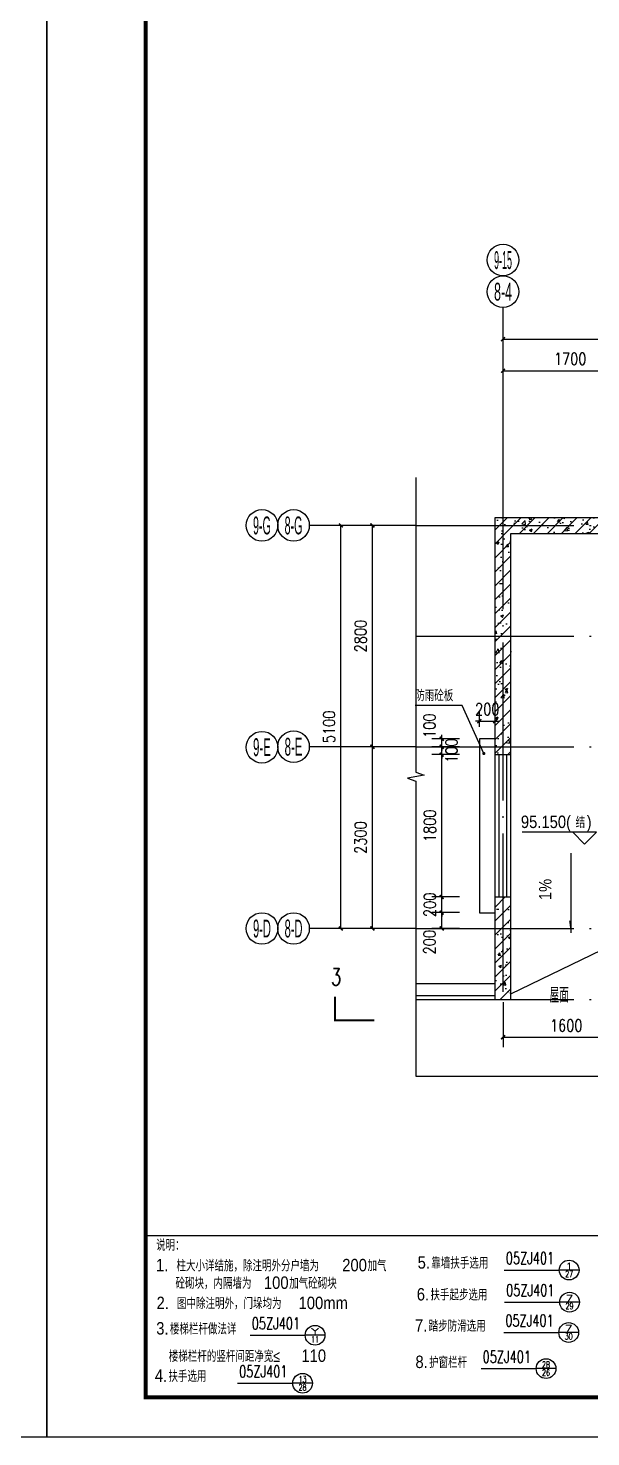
# Model space of a CAD drawing. Extents: x 718358 to 1668613, y -348838 to -159582.
# Drawn here: x 802221 to 809348, y -263294 to -245470 of the extents above; entities that cross this region are included whole.
import ezdxf
from ezdxf.enums import TextEntityAlignment as Align

# ---------------------------------------------------------------- set-up
doc = ezdxf.new("R2010")
doc.units = 0
doc.header["$LTSCALE"] = 1000
doc.linetypes.add('DOTE', pattern=[2.42, 2, -0.2, 0.02, -0.2])
for name, color, linetype in [('PUB_DIM', 73, 'Continuous'), ('PUB_TEXT', 10, 'Continuous'), ('建-可见线', 7, 'Continuous'), ('建-图例填充', 251, 'Continuous'), ('建-图框', 4, 'Continuous'), ('建-尺寸', 73, 'Continuous'), ('建-引出', 3, 'Continuous'), ('建-影线', 8, 'Continuous'), ('建-房间名', 7, 'Continuous'), ('建-柱子', 6, 'Continuous'), ('建-标高', 3, 'Continuous'), ('建-符号', 3, 'Continuous'), ('建-符号说明', 7, 'Continuous'), ('建-轴标', 3, 'Continuous'), ('建-轴网', 14, 'DOTE'), ('建-阳台', 5, 'Continuous'), ('排水线', 41, 'Continuous'), ('粉刷层', 9, 'Continuous')]:
    doc.layers.add(name, color=color, linetype=linetype)
doc.styles.add('_TCH_AXIS', font='gt宽度调整.shx', dxfattribs={"bigfont": 'gt国标汉字.shx'})
doc.styles.add('_TCH_DIM', font='gt单线西文.shx', dxfattribs={"width": 0.8, "bigfont": 'gt单线中文.shx'})
doc.styles.add('_TCH_LABEL', font='COMPLEX', dxfattribs={"bigfont": 'GBCBIG'})
doc.styles.add('DIM_FONT', font='SIMPLEX.shx', dxfattribs={"width": 0.8, "bigfont": 'GBCBIG.shx'})
doc.dimstyles.new('DIMN50', dxfattribs={"dimscale": 0.5, "dimtxt": 300, "dimasz": 100, "dimexe": 250, "dimexo": 300, "dimgap": 150, "dimtad": 1, "dimdec": 0, "dimzin": 0, "dimdsep": 46, "dimtxsty": 'DIM_FONT', "dimblk": 'ARCHTICK', "dimcen": 0.09, "dimdle": 1, "dimclrt": 7, "dimazin": 2, "dimtfac": 1, "dimtdec": 0, "dimtix": 1, "dimtmove": 2, "dimatfit": 3, "dimldrblk": 'ARCHTICK', "dimfxl": 1, "dimtolj": 1, "dimtzin": 0, "dimarcsym": 0})
pattern_1 = [(45, (0, 0), (-88.388348, 88.388348), []), (50, (0, 0), (358.63009, -31.37607), [37.5, -412.5]), (355, (0, 0), (-69.37567, 376.09607), [30, -330]), (100.4514, (29.9, -2.6), (289.25469, 344.71977), [31.8701, -350.57106]), (46.1842, (0, 100), (533.62052, -82.7595), [56.25, -618.75]), (96.6356, (44.47, 93.1), (467.33135, 487.05894), [47.80514, -525.8565]), (351.1842, (0, 100), (467.33097, 487.0593), [45, -495]), (21, (50, 75), (298.45353, -201.30945), [37.5, -412.5]), (326, (50, 75), (121.65767, 362.57502), [30, -330]), (71.4514, (74.87, 58.22), (420.11131, 161.26525), [31.8701, -350.57106]), (37.5, (0, 0), (6.079928, 166.446927), [0, -326, 0, -335, 0, -331.25]), (7.5, (0, 0), (131.53477, 197.205856), [0, -191, 0, -318.5, 0, -126.25]), (327.5, (-111.5, 0), (266.911218, -11.277436), [0, -125, 0, -390, 0, -517.5]), (317.5, (-161.5, 0), (291.593085, 50.05249), [0, -162.5, 0, -259, 0, -367.5])]

# ---------------------------------------------------------------- blocks, each defined once
blk = doc.blocks.new('gffdfd')
at = {"layer": 'PUB_DIM'}
for p, q in [((882879, -199894), (883577, -199894)), ((882879, -199894), (882879, -199894)), ((883827, -199894), (883577, -199894)), ((882884, -200300), (883582, -200300)), ((882884, -200300), (882884, -200300)), ((883832, -200300), (883582, -200300)), ((882874, -200684), (883571, -200684)), ((882874, -200684), (882874, -200684)), ((883821, -200684), (883571, -200684)), ((879661, -200719), (880359, -200719)), ((879661, -200719), (879661, -200719)), ((880609, -200719), (880359, -200719)), ((882587, -201141), (883284, -201141)), ((882587, -201141), (882587, -201141)), ((883534, -201141), (883284, -201141)), ((879501, -201327), (880200, -201327)), ((879501, -201327), (879501, -201327)), ((880450, -201327), (880200, -201327))]:
    blk.add_line(p, q, dxfattribs=at)
for centre, radius in [((883702, -199894), 125), ((882879, -199894), 0), ((882884, -200300), 0), ((883707, -200300), 125), ((880484, -200719), 125), ((882874, -200684), 0), ((883696, -200684), 125), ((879661, -200719), 0), ((883409, -201141), 125), ((880325, -201327), 125), ((882587, -201141), 0), ((879501, -201327), 0)]:
    blk.add_circle(centre, radius, dxfattribs=at)
at = {"layer": '建-符号说明'}
blk.add_lwpolyline([(878337, -199455), (884078, -199455), (884078, -201504), (878337, -201504)], close=True, dxfattribs=at)
at = {"layer": '粉刷层'}
blk.add_line((878337, -199455), (881537, -199455), dxfattribs=at)
at = {"layer": 'PUB_TEXT', "style": '_TCH_LABEL', "width": 0.705882}
for p in [(882900, -199818), (882904, -200224), (879682, -200643), (882894, -200608), (882606, -201066), (879522, -201251)]:
    blk.add_text('05ZJ401', height=148.8, dxfattribs=at).set_placement(p)
at = {"layer": 'PUB_TEXT', "style": '_TCH_LABEL'}
for s, width, p, p2 in [('1', 2.916667, (883652, -199883), (883753, -199883)), ('27', 0.772059, (883652, -199984), (883753, -199984)), ('29', 0.772059, (883656, -200390), (883757, -200390)), ('7', 1.875, (883656, -200290), (883757, -200290)), ('Y', 1.381579, (880434, -200709), (880534, -200709)), ('30', 0.795455, (883646, -200774), (883746, -200774)), ('7', 1.875, (883646, -200673), (883746, -200673)), ('11', 1.09375, (880434, -200809), (880534, -200809)), ('2B', 0.709459, (883359, -201131), (883459, -201131)), ('26', 0.772059, (883359, -201232), (883459, -201232)), ('28', 0.772059, (880275, -201418), (880375, -201418)), ('13', 0.905172, (880275, -201317), (880375, -201317))]:
    blk.add_text(s, height=80.5, dxfattribs=dict(at, width=width)).set_placement(p, p2, align=Align.FIT)
at = {"layer": '建-房间名', "style": '_TCH_DIM'}
for s, height, width, p in [('说明：', 143.3, 0.8, (878470, -199650)), ('1.', 157.5, 0.888889, (878469, -199910)), ('柱大小详结施，除注明外分户墙为', 143.31, 0.8, (878728, -199910)), ('200', 157.5, 0.888889, (880828, -199910)), ('加气', 143.3, 0.8, (881148, -199910)), ('5.', 157.5, 0.888889, (881783, -199876)), ('靠墙扶手选用', 143.3, 0.8, (881956, -199876)), ('砼砌块，内隔墙为', 143.3, 0.8, (878716, -200132)), ('100', 157.5, 0.888889, (879836, -200132)), ('加气砼砌块', 143.3, 0.8, (880156, -200132)), ('6.', 157.5, 0.888889, (881772, -200279)), ('扶手起步选用', 143.3, 0.8, (881945, -200279)), ('2.', 157.5, 0.888889, (878476, -200388)), ('图中除注明外，门垛均为', 143.31, 0.8, (878735, -200388)), ('100mm', 157.5, 0.888889, (880275, -200388)), ('7.', 157.5, 0.888889, (881750, -200673)), ('踏步防滑选用', 143.3, 0.8, (881923, -200673)), ('3.', 157.5, 0.888889, (878472, -200710)), ('楼梯栏杆做法详', 143.3, 0.8, (878645, -200710)), ('楼梯栏杆的竖杆间距净宽≤', 143.31, 0.8, (878631, -201056)), ('110', 157.5, 0.888889, (880311, -201056)), ('8.', 157.5, 0.888889, (881755, -201134)), ('护窗栏杆', 143.3, 0.8, (881928, -201134)), ('4.', 157.5, 0.888889, (878454, -201309)), ('扶手选用', 143.3, 0.8, (878627, -201309))]:
    blk.add_text(s, height=height, dxfattribs=dict(at, width=width)).set_placement(p)
blk = doc.blocks.new('_ArchTick')
at = {"color": 0, "linetype": 'ByBlock', "const_width": 0.4}
blk.add_lwpolyline([(-0.5, -0.5), (0.5, 0.5)], dxfattribs=at)
blk = doc.blocks.new('*D685')
at = {"layer": 'Defpoints', "color": 0, "transparency": 16777216}
for p in [(807459, -256662), (807836, -256662), (807836, -256862)]:
    blk.add_point(p, dxfattribs=at)
at = {"layer": '建-尺寸', "color": 0, "lineweight": -2, "transparency": 16777216}
for p, q in [((807686, -256662), (807334, -256662)), ((807459, -256863), (807459, -256662)), ((807686, -256862), (807334, -256862))]:
    blk.add_line(p, q, dxfattribs=at)
at = {"layer": '建-尺寸', "color": 0, "lineweight": -2, "transparency": 16777216, "xscale": 50, "yscale": 50, "zscale": 50}
for p, rotation in [((807459, -256662), 90), ((807459, -256862), 270)]:
    blk.add_blockref('_ArchTick', p, dxfattribs=dict(at, rotation=rotation))
at = {"layer": '建-尺寸', "color": 7, "transparency": 16777216, "insert": (807304, -257036), "char_height": 150, "attachment_point": 5, "rotation": 90, "style": 'DIM_FONT'}
blk.add_mtext('\\A1;200', dxfattribs=at)
blk = doc.blocks.new('*D686')
at = {"layer": 'Defpoints', "color": 0, "transparency": 16777216}
for p in [(807459, -256463), (807836, -256463), (807836, -256662)]:
    blk.add_point(p, dxfattribs=at)
at = {"layer": '建-尺寸', "color": 0, "lineweight": -2, "transparency": 16777216}
for p, q in [((807686, -256463), (807334, -256463)), ((807459, -256463), (807459, -256413)), ((807459, -256662), (807459, -256463)), ((807686, -256662), (807334, -256662)), ((807459, -256662), (807459, -256712))]:
    blk.add_line(p, q, dxfattribs=at)
at = {"layer": '建-尺寸', "color": 0, "lineweight": -2, "transparency": 16777216, "xscale": 50, "yscale": 50, "zscale": 50}
for p, rotation in [((807459, -256463), 270), ((807459, -256662), 90)]:
    blk.add_blockref('_ArchTick', p, dxfattribs=dict(at, rotation=rotation))
at = {"layer": '建-尺寸', "color": 7, "transparency": 16777216, "insert": (807309, -256563), "char_height": 150, "attachment_point": 5, "rotation": 90, "style": 'DIM_FONT'}
blk.add_mtext('\\A1;200', dxfattribs=at)
blk = doc.blocks.new('*D687')
at = {"layer": 'Defpoints', "color": 0, "transparency": 16777216}
for p in [(807459, -254662), (807836, -254662), (807836, -256463)]:
    blk.add_point(p, dxfattribs=at)
at = {"layer": '建-尺寸', "color": 0, "lineweight": -2, "transparency": 16777216}
for p, q in [((807686, -254662), (807334, -254662)), ((807459, -256463), (807459, -254662)), ((807686, -256463), (807334, -256463))]:
    blk.add_line(p, q, dxfattribs=at)
at = {"layer": '建-尺寸', "color": 0, "lineweight": -2, "transparency": 16777216, "xscale": 50, "yscale": 50, "zscale": 50}
for p, rotation in [((807459, -254662), 90), ((807459, -256463), 270)]:
    blk.add_blockref('_ArchTick', p, dxfattribs=dict(at, rotation=rotation))
at = {"layer": '建-尺寸', "color": 7, "transparency": 16777216, "insert": (807309, -255563), "char_height": 150, "attachment_point": 5, "rotation": 90, "style": 'DIM_FONT'}
blk.add_mtext('\\A1;1800', dxfattribs=at)
blk = doc.blocks.new('*D688')
at = {"layer": 'Defpoints', "color": 0, "transparency": 16777216}
for p in [(807459, -254562), (807836, -254562), (807836, -254662)]:
    blk.add_point(p, dxfattribs=at)
at = {"layer": '建-尺寸', "color": 0, "lineweight": -2, "transparency": 16777216}
for p, q in [((807459, -254562), (807459, -254512)), ((807686, -254562), (807334, -254562)), ((807686, -254662), (807334, -254662)), ((807459, -254662), (807459, -254562)), ((807459, -254662), (807459, -254712))]:
    blk.add_line(p, q, dxfattribs=at)
at = {"layer": '建-尺寸', "color": 0, "lineweight": -2, "transparency": 16777216, "xscale": 50, "yscale": 50, "zscale": 50}
for p, rotation in [((807459, -254562), 270), ((807459, -254662), 90)]:
    blk.add_blockref('_ArchTick', p, dxfattribs=dict(at, rotation=rotation))
at = {"layer": '建-尺寸', "color": 7, "transparency": 16777216, "insert": (807584, -254612), "char_height": 150, "attachment_point": 5, "rotation": 90, "style": 'DIM_FONT'}
blk.add_mtext('\\A1;100', dxfattribs=at)
blk = doc.blocks.new('*D689')
at = {"layer": 'Defpoints', "color": 0, "transparency": 16777216}
for p in [(807459, -254462), (807836, -254462), (807836, -254562)]:
    blk.add_point(p, dxfattribs=at)
at = {"layer": '建-尺寸', "color": 0, "lineweight": -2, "transparency": 16777216}
for p, q in [((807686, -254462), (807334, -254462)), ((807459, -254462), (807459, -254412)), ((807459, -254562), (807459, -254462)), ((807686, -254562), (807334, -254562)), ((807459, -254562), (807459, -254612))]:
    blk.add_line(p, q, dxfattribs=at)
at = {"layer": '建-尺寸', "color": 0, "lineweight": -2, "transparency": 16777216, "xscale": 50, "yscale": 50, "zscale": 50}
for p, rotation in [((807459, -254462), 270), ((807459, -254562), 90)]:
    blk.add_blockref('_ArchTick', p, dxfattribs=dict(at, rotation=rotation))
at = {"layer": '建-尺寸', "color": 7, "transparency": 16777216, "insert": (807304, -254296), "char_height": 150, "attachment_point": 5, "rotation": 90, "style": 'DIM_FONT'}
blk.add_mtext('\\A1;100', dxfattribs=at)
blk = doc.blocks.new('*D710')
at = {"layer": 'Defpoints', "color": 0, "transparency": 16777216}
for p in [(808136, -254238), (807936, -254462), (808136, -254462)]:
    blk.add_point(p, dxfattribs=at)
at = {"layer": '建-尺寸', "color": 0, "lineweight": -2, "transparency": 16777216}
for p, q in [((807936, -254312), (807936, -254113)), ((808136, -254312), (808136, -254113)), ((807936, -254238), (807886, -254238)), ((807936, -254238), (808136, -254238)), ((808136, -254238), (808186, -254238))]:
    blk.add_line(p, q, dxfattribs=at)
at = {"layer": '建-尺寸', "color": 0, "lineweight": -2, "transparency": 16777216, "xscale": 50, "yscale": 50, "zscale": 50}
blk.add_blockref('_ArchTick', (807936, -254238), dxfattribs=at)
at = {"layer": '建-尺寸', "color": 0, "lineweight": -2, "transparency": 16777216, "xscale": 50, "yscale": 50, "zscale": 50, "rotation": 180}
blk.add_blockref('_ArchTick', (808136, -254238), dxfattribs=at)
at = {"layer": '建-尺寸', "color": 7, "transparency": 16777216, "insert": (808036, -254088), "char_height": 150, "attachment_point": 5, "style": 'DIM_FONT'}
blk.add_mtext('\\A1;200', dxfattribs=at)
blk = doc.blocks.new('*D720')
at = {"layer": 'Defpoints', "color": 0, "transparency": 16777216}
for p in [(808236, -257646), (809836, -257646), (809836, -258239)]:
    blk.add_point(p, dxfattribs=at)
at = {"layer": '建-尺寸', "color": 0, "lineweight": -2, "transparency": 16777216}
for p, q in [((808236, -257796), (808236, -258364)), ((809836, -257796), (809836, -258364)), ((808235, -258239), (809836, -258239))]:
    blk.add_line(p, q, dxfattribs=at)
at = {"layer": '建-尺寸', "color": 0, "lineweight": -2, "transparency": 16777216, "xscale": 50, "yscale": 50, "zscale": 50, "rotation": 180}
blk.add_blockref('_ArchTick', (808236, -258239), dxfattribs=at)
at = {"layer": '建-尺寸', "color": 0, "lineweight": -2, "transparency": 16777216, "xscale": 50, "yscale": 50, "zscale": 50}
blk.add_blockref('_ArchTick', (809836, -258239), dxfattribs=at)
at = {"layer": '建-尺寸', "color": 7, "transparency": 16777216, "insert": (809036, -258089), "char_height": 150, "attachment_point": 5, "style": 'DIM_FONT'}
blk.add_mtext('\\A1;1600', dxfattribs=at)
blk = doc.blocks.new('*D1203')
at = {"layer": 'Defpoints', "color": 0, "transparency": 16777216}
for p in [(806182, -251762), (806557, -251762), (806557, -256862)]:
    blk.add_point(p, dxfattribs=at)
at = {"layer": '建-尺寸', "color": 0, "lineweight": -2, "transparency": 16777216}
for p, q in [((806407, -251762), (806057, -251762)), ((806182, -256863), (806182, -251762)), ((806407, -256862), (806057, -256862))]:
    blk.add_line(p, q, dxfattribs=at)
at = {"layer": '建-尺寸', "color": 0, "lineweight": -2, "transparency": 16777216, "xscale": 50, "yscale": 50, "zscale": 50}
for p, rotation in [((806182, -251762), 90), ((806182, -256862), 270)]:
    blk.add_blockref('_ArchTick', p, dxfattribs=dict(at, rotation=rotation))
at = {"layer": '建-尺寸', "color": 7, "transparency": 16777216, "insert": (806032, -254312), "char_height": 150, "attachment_point": 5, "rotation": 90, "style": 'DIM_FONT'}
blk.add_mtext('\\A1;5100', dxfattribs=at)
blk = doc.blocks.new('*D1204')
at = {"layer": 'Defpoints', "color": 0, "transparency": 16777216}
for p in [(806582, -251762), (807132, -251762), (807132, -254562)]:
    blk.add_point(p, dxfattribs=at)
at = {"layer": '建-尺寸', "color": 0, "lineweight": -2, "transparency": 16777216}
for p, q in [((806982, -251762), (806457, -251762)), ((806582, -254563), (806582, -251762)), ((806982, -254562), (806457, -254562))]:
    blk.add_line(p, q, dxfattribs=at)
at = {"layer": '建-尺寸', "color": 0, "lineweight": -2, "transparency": 16777216, "xscale": 50, "yscale": 50, "zscale": 50}
for p, rotation in [((806582, -251762), 90), ((806582, -254562), 270)]:
    blk.add_blockref('_ArchTick', p, dxfattribs=dict(at, rotation=rotation))
at = {"layer": '建-尺寸', "color": 7, "transparency": 16777216, "insert": (806432, -253162), "char_height": 150, "attachment_point": 5, "rotation": 90, "style": 'DIM_FONT'}
blk.add_mtext('\\A1;2800', dxfattribs=at)
blk = doc.blocks.new('*D1205')
at = {"layer": 'Defpoints', "color": 0, "transparency": 16777216}
for p in [(806582, -254562), (807132, -254562), (807132, -256862)]:
    blk.add_point(p, dxfattribs=at)
at = {"layer": '建-尺寸', "color": 0, "lineweight": -2, "transparency": 16777216}
for p, q in [((806982, -254562), (806457, -254562)), ((806582, -256863), (806582, -254562)), ((806982, -256862), (806457, -256862))]:
    blk.add_line(p, q, dxfattribs=at)
at = {"layer": '建-尺寸', "color": 0, "lineweight": -2, "transparency": 16777216, "xscale": 50, "yscale": 50, "zscale": 50}
for p, rotation in [((806582, -254562), 90), ((806582, -256862), 270)]:
    blk.add_blockref('_ArchTick', p, dxfattribs=dict(at, rotation=rotation))
at = {"layer": '建-尺寸', "color": 7, "transparency": 16777216, "insert": (806432, -255712), "char_height": 150, "attachment_point": 5, "rotation": 90, "style": 'DIM_FONT'}
blk.add_mtext('\\A1;2300', dxfattribs=at)
blk = doc.blocks.new('*D1206')
at = {"layer": 'Defpoints', "color": 0, "transparency": 16777216}
for p in [(819136, -249405), (808236, -251155), (819136, -251155)]:
    blk.add_point(p, dxfattribs=at)
at = {"layer": '建-尺寸', "color": 0, "lineweight": -2, "transparency": 16777216}
for p, q in [((808236, -251005), (808236, -249280)), ((819136, -251005), (819136, -249280)), ((808235, -249405), (819136, -249405))]:
    blk.add_line(p, q, dxfattribs=at)
at = {"layer": '建-尺寸', "color": 0, "lineweight": -2, "transparency": 16777216, "xscale": 50, "yscale": 50, "zscale": 50, "rotation": 180}
blk.add_blockref('_ArchTick', (808236, -249405), dxfattribs=at)
at = {"layer": '建-尺寸', "color": 0, "lineweight": -2, "transparency": 16777216, "xscale": 50, "yscale": 50, "zscale": 50}
blk.add_blockref('_ArchTick', (819136, -249405), dxfattribs=at)
at = {"layer": '建-尺寸', "color": 7, "transparency": 16777216, "insert": (813686, -249255), "char_height": 150, "attachment_point": 5, "style": 'DIM_FONT'}
blk.add_mtext('\\A1;10900', dxfattribs=at)
blk = doc.blocks.new('*D1211')
at = {"layer": 'Defpoints', "color": 0, "transparency": 16777216}
for p in [(809936, -249805), (808236, -251155), (809936, -251155)]:
    blk.add_point(p, dxfattribs=at)
at = {"layer": '建-尺寸', "color": 0, "lineweight": -2, "transparency": 16777216}
for p, q in [((808236, -251005), (808236, -249680)), ((809936, -251005), (809936, -249680)), ((808235, -249805), (809936, -249805))]:
    blk.add_line(p, q, dxfattribs=at)
at = {"layer": '建-尺寸', "color": 0, "lineweight": -2, "transparency": 16777216, "xscale": 50, "yscale": 50, "zscale": 50, "rotation": 180}
blk.add_blockref('_ArchTick', (808236, -249805), dxfattribs=at)
at = {"layer": '建-尺寸', "color": 0, "lineweight": -2, "transparency": 16777216, "xscale": 50, "yscale": 50, "zscale": 50}
blk.add_blockref('_ArchTick', (809936, -249805), dxfattribs=at)
at = {"layer": '建-尺寸', "color": 7, "transparency": 16777216, "insert": (809086, -249655), "char_height": 150, "attachment_point": 5, "style": 'DIM_FONT'}
blk.add_mtext('\\A1;1700', dxfattribs=at)

msp = doc.modelspace()

# ---------------------------------------------------------------- hatches: boundary and pattern name
at = {"layer": '建-影线'}
h = msp.add_hatch(dxfattribs=at)
h.set_pattern_fill('钢筋混凝土', color=256, scale=50, style=0)
h.set_pattern_definition(pattern_1)
h.paths.add_polyline_path([(808135.6, -251662.4), (808335.6, -251862.4), (809935.5, -251862.4), (809935.5, -251662.4)])
h = msp.add_hatch(dxfattribs=at)
h.set_pattern_fill('钢筋混凝土', color=256, scale=50, style=0)
h.set_pattern_definition(pattern_1)
h.paths.add_polyline_path([(808335.6, -254662.4), (808335.6, -251862.4), (808135.6, -251662.4), (808135.6, -254662.4)])
h = msp.add_hatch(dxfattribs=at)
h.set_pattern_fill('钢筋混凝土', color=256, scale=50, style=0)
h.set_pattern_definition(pattern_1)
h.paths.add_polyline_path([(808335.6, -257762.4), (808335.6, -256462.4), (808135.6, -256462.4), (808135.6, -257762.4)])
at = {"layer": '建-符号'}
msp.add_hatch(color=256, dxfattribs=at).paths.add_polyline_path([(809092.6, -256915.1), (809092.6, -256765.1), (809072.6, -256765.1)])

# ---------------------------------------------------------------- linework, layer by layer
at = {"layer": '建-可见线'}
for p, q in [((808135.6, -256462.4), (808135.6, -254662.4)), ((808335.6, -256462.4), (808335.6, -254662.4))]:
    msp.add_line(p, q, dxfattribs=at)
for points in [[(808135.6, -254462.4), (807935.6, -254462.4), (807935.6, -256662.4), (808135.6, -256662.4)], [(808135.6, -257562.4), (807132.3, -257562.4)], [(808135.6, -257712.4), (807132.3, -257712.4)]]:
    msp.add_lwpolyline(points, dxfattribs=at)
at = {"layer": '建-图框'}
for points in [[(749908.1, -263294.4), (802458.1, -263294.4), (802458.1, -233594.4), (749908.1, -233594.4)], [(802458.1, -263294.4), (844508.1, -263294.4), (844508.1, -233594.4), (802458.1, -233594.4)]]:
    msp.add_lwpolyline(points, close=True, dxfattribs=at)
at = {"layer": '建-图框', "const_width": 50}
msp.add_lwpolyline([(803708.1, -262794.4), (844008.1, -262794.4), (844008.1, -234094.4), (803708.1, -234094.4)], close=True, dxfattribs=at)
at = {"layer": '建-引出'}
for p, q in [((807717.7, -254038.6), (807124.5, -254038.6)), ((807992.1, -254648.3), (807717.7, -254038.6))]:
    msp.add_line(p, q, dxfattribs=at)
at = {"layer": '建-引出', "const_width": 20}
msp.add_lwpolyline([(807996.2, -254657.4, 1), (807988, -254639.2, 1)], format="xyb", close=True, dxfattribs=at)
at = {"layer": '建-柱子'}
for p, q in [((808135.6, -251662.4), (809935.5, -251662.4)), ((808135.6, -254662.4), (808135.6, -251662.4)), ((808335.6, -251862.4), (809935.5, -251862.4)), ((808335.6, -254662.4), (808335.6, -251862.4)), ((808135.6, -254662.4), (808335.6, -254662.4)), ((808135.6, -257762.4), (808135.6, -256462.4)), ((808135.6, -256462.4), (808335.6, -256462.4)), ((808335.6, -257762.4), (808335.6, -256462.4)), ((808135.6, -257762.4), (808335.6, -257762.4))]:
    msp.add_line(p, q, dxfattribs=at)
at = {"layer": '建-标高'}
for p, q in [((809418.8, -255643.8), (808476.8, -255643.8)), ((809268.8, -255793.8), (809118.8, -255643.8)), ((809268.8, -255793.8), (809418.8, -255643.8))]:
    msp.add_line(p, q, dxfattribs=at)
at = {"layer": '建-符号'}
for points in [[(807132.3, -251154.7), (807132.3, -254885.7), (807237.3, -254924), (807027.3, -254961), (807132.3, -254998.2), (807132.3, -258729.3)], [(809092.6, -255907.2), (809092.6, -256915.1)], [(807132.3, -258729.3), (813543.6, -258729.3), (813581.8, -258624.3), (813618.8, -258834.3), (813656.1, -258729.3), (820067.4, -258729.3)]]:
    msp.add_lwpolyline(points, dxfattribs=at)
at = {"layer": '建-符号', "const_width": 25}
msp.add_lwpolyline([(806607.5, -258025.2), (806107.5, -258025.2), (806107.5, -257725.2)], dxfattribs=at)
at = {"layer": '建-轴标'}
for p, q in [((808235.5, -251154.7), (808235.5, -249004.7)), ((807132.3, -251762.4), (805782.3, -251762.4)), ((807132.3, -254562.4), (805782.3, -254562.4)), ((807132.3, -254562.4), (805932.3, -254562.4)), ((807132.3, -256862.4), (805782.3, -256862.4))]:
    msp.add_line(p, q, dxfattribs=at)
for centre in [(808235.5, -248404.7), (808235.5, -248804.7), (805182.3, -251762.4), (805582.3, -251762.4), (805182.2, -254568.4), (805582.3, -254562.4), (805182.3, -256862.4), (805582.3, -256862.4)]:
    msp.add_circle(centre, 200, dxfattribs=at)
at = {"layer": '建-轴网'}
for p, q in [((808235.6, -257662.4), (808235.6, -251154.7)), ((807132.3, -251762.4), (820067.4, -251762.4)), ((807132.3, -253162.4), (809835.6, -253162.4)), ((807132.3, -254562.4), (820062.6, -254562.4)), ((807132.3, -256862.4), (820067.4, -256862.4)), ((807132.3, -257762.4), (820067.4, -257762.4))]:
    msp.add_line(p, q, dxfattribs=at)
at = {"layer": '建-阳台'}
for p, q in [((808185.6, -256462.4), (808185.6, -254662.4)), ((808285.6, -256462.4), (808285.6, -254662.4))]:
    msp.add_line(p, q, dxfattribs=at)
at = {"layer": '排水线', "ltscale": 0.5}
msp.add_line((808335.6, -257688.2), (809835.5, -256962.1), dxfattribs=at)

# ---------------------------------------------------------------- block references
at = {"layer": '建-图例填充'}
msp.add_blockref('gffdfd', (-74628.8, -61290.3), dxfattribs=at)

# ---------------------------------------------------------------- texts
at = {"layer": '建-房间名', "style": 'DIM_FONT', "width": 0.8}
msp.add_text('屋面', height=192.91, dxfattribs=at).set_placement((808824.3, -257801.7))
at = {"layer": '建-标高', "style": '_TCH_DIM'}
for s, height, width, p in [('95.150(', 157.5, 0.888889, (808461.8, -255591.3)), ('结', 143.3, 0.8, (809155.1, -255591.3)), (')', 157.5, 0.888889, (809295.1, -255591.3))]:
    msp.add_text(s, height=height, dxfattribs=dict(at, width=width)).set_placement(p)
at = {"layer": '建-符号', "style": '_TCH_DIM', "width": 0.888889}
msp.add_text('1%', height=157.5, rotation=90, dxfattribs=at).set_placement((808849.6, -256504.5))
at = {"layer": '建-符号说明'}
for s, height, style, width, p in [('防雨砼板', 143.31, '_TCH_DIM', 0.8, (807124.5, -253986.1)), ('3', 212.5, '_TCH_LABEL', 0.705882, (806057.5, -257581.5))]:
    msp.add_text(s, height=height, dxfattribs=dict(at, style=style, width=width)).set_placement(p)
at = {"layer": '建-轴标', "style": '_TCH_AXIS'}
for s, width, p, p2 in [('9-15', 0.276316, (808122.4, -248517.9), (808348.7, -248517.9)), ('8-4', 0.344262, (808122.4, -248917.9), (808348.7, -248917.9)), ('9-G', 0.344262, (805069.1, -251875.6), (805295.4, -251875.6)), ('8-G', 0.344262, (805469.1, -251875.6), (805695.4, -251875.6)), ('9-E', 0.355932, (805069.1, -254681.5), (805295.3, -254681.5)), ('8-E', 0.355932, (805469.1, -254675.6), (805695.4, -254675.6)), ('9-D', 0.35, (805069.1, -256975.6), (805295.4, -256975.6)), ('8-D', 0.35, (805469.1, -256975.6), (805695.4, -256975.6))]:
    msp.add_text(s, height=226.27, dxfattribs=dict(at, width=width)).set_placement(p, p2, align=Align.FIT)

# ---------------------------------------------------------------- dimensions: what is measured, and where the dimension line sits
at = {"layer": '建-尺寸'}
for p1, p2, distance, picture, middle in [((808235.5, -251154.7), (819135.6, -251154.7), 1750, '*D1206', (813685.5, -249254.7)), ((808235.5, -251154.7), (809935.5, -251154.7), 1350, '*D1211', (809085.5, -249654.7)), ((806556.6, -256862.4), (806556.6, -251762.4), 374.3, '*D1203', (806032.3, -254312.4)), ((807132.3, -254562.4), (807132.3, -251762.4), 550, '*D1204', (806432.3, -253162.4)), ((807935.6, -254462.4), (808135.6, -254462.4), 224.9, '*D710', (808035.6, -254087.5)), ((807132.3, -256862.4), (807132.3, -254562.4), 550, '*D1205', (806432.3, -255712.4)), ((807835.6, -256462.8), (807835.6, -254662.4), 376.8, '*D687', (807308.8, -255562.6)), ((807835.6, -256662.4), (807835.6, -256462.8), 376.8, '*D686', (807308.8, -256562.6)), ((808235.6, -257645.9), (809835.6, -257645.9), -592.7, '*D720', (809035.6, -258088.6))]:
    dim = msp.add_aligned_dim(p1=p1, p2=p2, distance=distance, dimstyle='DIMN50', dxfattribs=at)
    dim.commit()
    dim.dimension.update_dxf_attribs({"geometry": picture, "text_midpoint": middle})
for base, p1, p2, picture, middle in [((807458.8, -254462.4), (807835.6, -254562.4), (807835.6, -254462.4), '*D689', (807303.8, -254295.9)), ((807458.8, -254562.4), (807835.6, -254662.4), (807835.6, -254562.4), '*D688', (807583.8, -254612.4)), ((807458.8, -256662.4), (807835.6, -256862.4), (807835.6, -256662.4), '*D685', (807303.8, -257035.9))]:
    dim = msp.add_linear_dim(base=base, p1=p1, p2=p2, angle=90, dimstyle='DIMN50', dxfattribs=at)
    dim.commit()
    dim.dimension.update_dxf_attribs({"geometry": picture, "text_midpoint": middle, "dimtype": 161})

doc.saveas('drawing.dxf')
